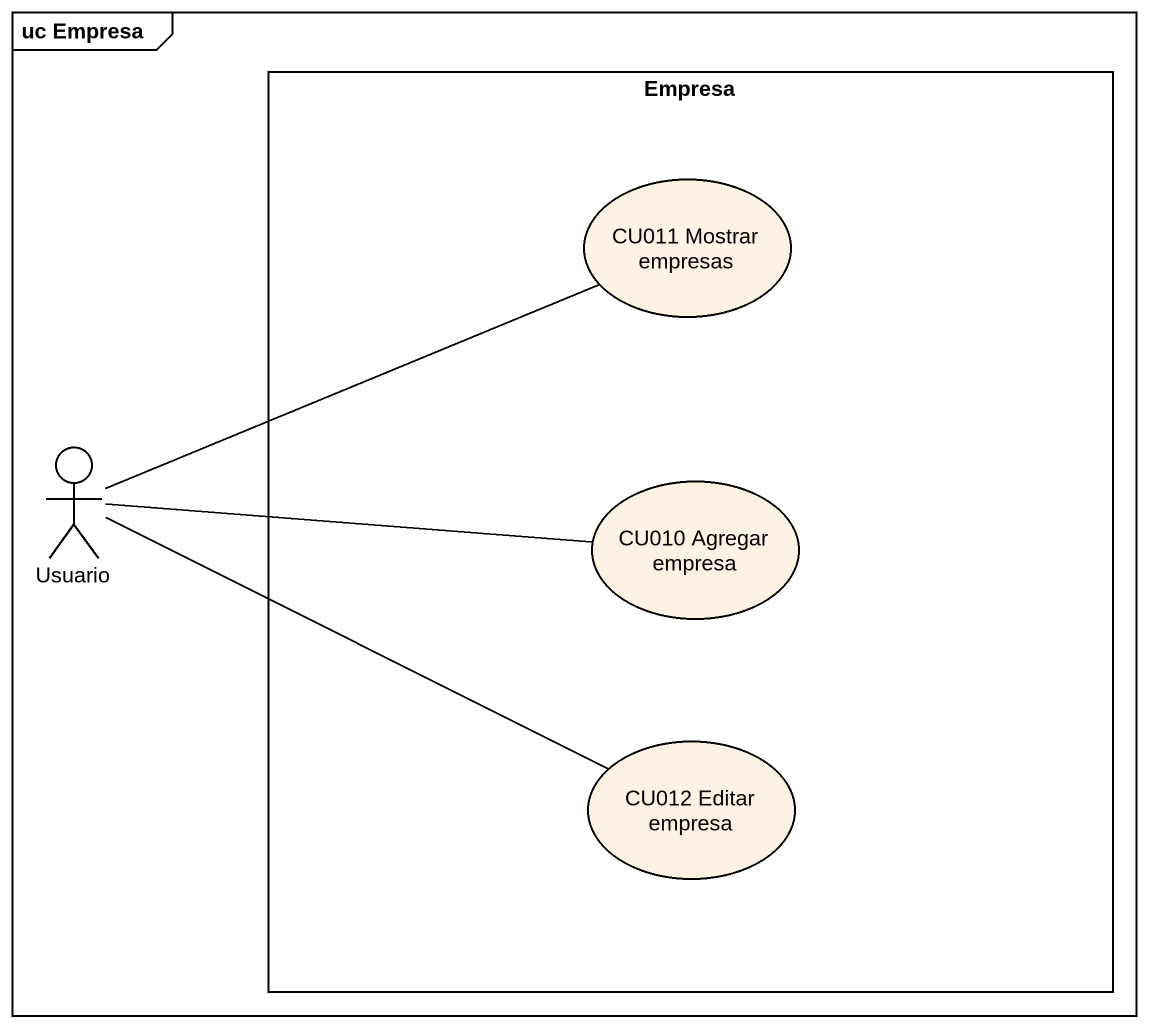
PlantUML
@startuml
mainframe uc Empresa
rectangle Empresa {
  usecase "CU011 Mostrar empresas" as CU011_Mostrar_empresas
  usecase "CU010 Agregar empresa" as CU010_Agregar_empresa
  usecase "CU012 Editar empresa" as CU012_Editar_empresa
}
actor Usuario
Usuario -right- CU011_Mostrar_empresas
Usuario -right- CU010_Agregar_empresa
Usuario -right- CU012_Editar_empresa
@enduml
